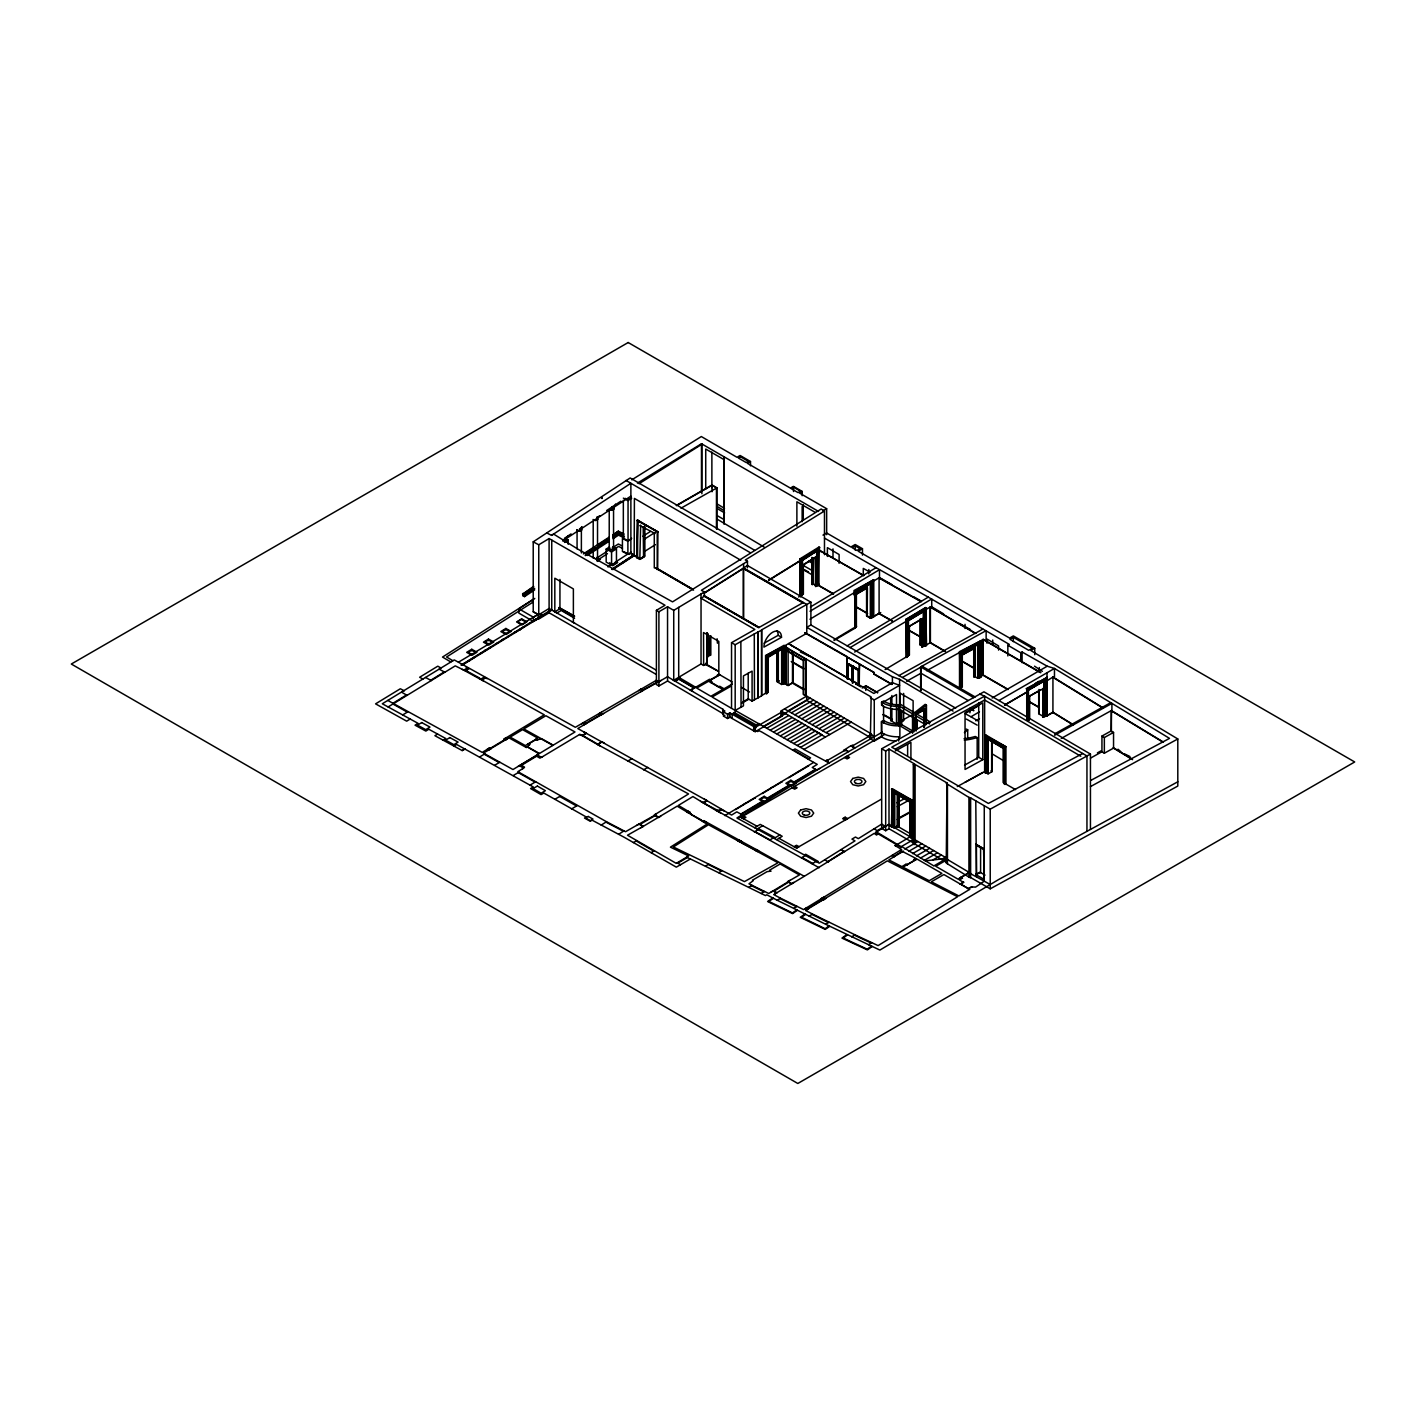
<?xml version="1.0" encoding="UTF-8"?>
<svg xmlns="http://www.w3.org/2000/svg" width="1426" height="1426" viewBox="0 0 1426 1426"><rect width="100%" height="100%" fill="white"/><g stroke="black" fill="none" stroke-linecap="round" stroke-linejoin="round"><path stroke-width="1.5" d="M643.286 527.032L643.661 557.21L643.643 527.62M863.835 575.516L818.239 549.687L818.239 585.373L833.354 594.036M863.586 575.658L818.043 549.58L818.043 585.284L818.488 549.545M901.713 710.344L901.713 724.711L898.719 725.816L898.416 724.158A18.075 10.445 0 0 1 883.674 720.451L881.535 721.556L881.625 732.625A20.944 12.085 0 0 0 898.719 736.796L899.877 736.743L899.877 706.333L898.719 706.387A20.944 12.085 0 0 1 881.625 702.216L883.567 700.968A18.075 10.445 0 0 0 898.416 704.729L900.59 704.408L930.376 722.055M975.776 800.877L976.453 876.634M1026.738 718.526L1026.738 692.18L1004.492 705.032M766.707 656.281L767.455 692.84L765.566 693.321L765.584 655.639L784.175 645.247L785.013 683.446L784.015 683.571L784.015 646.602L766.707 656.281L767.063 693.464L765.584 693.321L768.079 691.913L761.484 695.603L761.484 629.935L810.895 602.164L810.895 624.998L955.687 708.152M898.469 723.962L898.416 707.742L898.719 709.399L925.937 724.764M518.137 766.422L536.033 755.887L538.529 752.981M924.85 720.094L925.224 709.275L916.758 713.766M722.964 709.31L722.697 714.034L722.964 709.31L667.546 676.726L658.901 681.699L656.406 680.273L575.355 727.296L454.27 659.917L382.311 703.767L418.032 723.338L415.037 725.174L425.839 731.075L428.816 729.256L445.821 738.561L443.147 740.183M732.108 718.472L732.108 714.194L736.155 710.968L804.05 749.381M603.519 713.499L583.59 725.085M658.509 681.842L640.702 691.753M964.404 732.625L967.701 729.827L966.365 729.06M914.565 712.697L925.171 704.355L926.454 705.139L926.454 720.469M915.795 713.41L926.454 705.139M894.049 856.919L894.993 856.242L891.713 855.653M846.812 934.618L841.964 938.094L867.4 949.912L872.195 946.472M847.49 934.939L843.194 938.023L867.258 949.217L871.5 946.151M851.75 936.935L854.834 934.743L878.095 945.598L957.577 896.74L887.328 860.858L808.613 908.558M868.594 944.796L871.696 942.604M705.531 866.206L708.633 864.049L744.461 881.607L777.99 862.783L755.281 850.359L756.44 849.629L804.282 876.313L874.138 833.426L876.598 834.905L878.149 833.996L875.439 832.445L889.004 824.442L913.068 838.452M805.619 914.351L801.483 917.221L825.137 928.7L829.005 926.027M772.785 897.934L767.598 901.499L792.589 913.62L797.455 910.269M773.427 898.273L768.828 901.428L792.482 912.907L796.795 909.931M804.977 914.03L800.253 917.292L825.244 929.413L829.665 926.365M615.533 567.174L616.103 567.316M632.199 556.193L632.77 556.336M718.864 872.73L721.984 870.591M633.233 556.033L632.003 556.087L634.392 555.267M462.38 669.382L483.45 680.968M528.173 591.095L531.559 588.831M534.697 589.865L524.554 596.621L523.11 595.89L534.697 588.439M627.886 541.292L622.431 538.458L622.431 551.488L627.886 554.322L627.886 541.292L631.094 539.153M627.886 554.322L631.094 552.183M769.541 840.324L773.427 837.722M622.574 563.074L622.11 562.824M913.3 764.568L915.1 764.496L947.042 782.945L947.042 862.587L915.1 844.156L913.3 844.228L913.3 764.568L914.458 763.89L889.004 749.06L889.004 828.72L885.689 830.734L881.678 828.417L881.678 748.757L983.958 691.824L1090.444 754.069L1090.444 829.451M748.739 887.382L751.912 885.261L768.721 893.496L772.999 890.947L776.582 892.854M761.27 893.514L764.425 891.428M453.949 746.083L456.605 744.461L533.306 786.974L530.579 788.56L541.096 794.621L543.823 793.052L586.3 817.009L584.5 818.061L590.239 821.251L592.093 820.164L624.142 837.24L676.316 867.151L690.434 858.969L765.477 895.581L766.76 894.762L777.259 900.269L780.45 898.148L803.604 909.61L901.642 849.486L895.278 845.671L910.038 836.83L910.038 802.143L894.779 793.248M777.259 900.269L793.729 908.398L796.902 906.294M793.729 908.398L809.219 916.134L812.428 914.013L854.834 934.743M809.219 916.134L825.69 924.28L828.88 922.159M533.591 599.205L518.85 608.813L518.85 613.091L533.395 621.486L538.172 618.724L538.172 614.446L533.217 611.79L533.217 541.844L630.167 477.96L754.532 550.222M546.853 532.967L551.559 535.392L630.88 483.289L630.88 553.235L629.116 554.393L623.875 551.684M562.628 540.971L630.88 496.141M611.701 569.42L633.768 554.928L630.88 553.235L638.313 557.566M612.663 569.437L615.408 567.637M622.895 562.7L626.816 560.133M627.957 559.366L632.075 556.657M567.441 536.283L571.06 533.912M606.656 510.544L612.093 506.961M620.88 501.186L615.444 504.768A9.608 5.187 -63.1 0 1 615.462 504.144M597.191 561.434L600.417 559.313L596.799 557.406M623.34 500.241L623.34 538.244L628.046 540.686L628.046 500.562L631.7 498.191M564.536 542.433L568.19 540.044L565.053 538.44M534.768 598.421L442.506 657.065L450.866 661.985M533.271 601.968L446.552 656.994L452.915 660.737M628.046 540.686L631.7 538.297M607.975 566.942L611.184 564.856M628.064 553.841L616.05 561.684L617.69 562.557L612.806 565.712L606.175 562.129L606.175 549.099L609.437 546.978M612.075 569.348L633.964 555.035M612.913 569.562L634.588 555.391M533.77 589.223L524.554 595.212L522.593 594.214L533.645 586.318M583.359 553.93L609.152 537.156M612.823 534.75L618.349 531.149L624.178 534.126M522.593 594.214L533.645 587.031M585.213 553.448L594.41 547.459M598.1 545.053L607.316 539.064M612.823 535.463L618.349 531.149M585.516 553.555L594.642 547.602M598.296 545.231L605.604 540.472M612.913 535.713L616.567 533.342M524.554 596.621L524.554 594.499L533.77 588.51M585.391 554.892L609.348 539.295M613.037 536.889L618.581 533.288L624.374 536.265M585.444 555.267L609.348 539.705M613.02 537.317L618.545 533.716L623.34 536.176M585.391 555.605L609.348 540.008M613.037 537.602L618.581 534.001L624.374 536.978M587.28 555.498L609.348 541.131M613.02 538.743L618.545 535.142L618.581 533.288M596.068 558.511L607.209 551.256M612.823 547.602L618.349 544.001L621.683 545.677M598.189 559.705L607.458 553.662M614.891 548.832L618.599 546.408L622.413 548.333M616.46 548.814L616.46 561.844L611.576 564.999L611.576 551.969L616.46 548.814L612.859 546.889M551.559 535.392L553.591 534.073L578.546 549.509L672.537 601.879L821.144 509.029L824.478 510.989L824.478 554.696M579.455 529.01L582.182 527.246M596.959 517.531L599.686 515.766M808.061 908.237L822.998 899.539M827.9 861.643L844.049 851.322M473.699 657.35L474.466 657.618M490.384 647.119L490.829 647.351M507.709 636.477L508.28 636.656M523.431 626.852L524.002 627.012M540.151 616.585L540.721 616.745M601.184 825.119L606.513 821.732L625.551 831.715L638.955 824.05L643.09 826.438L677.172 806.153L688.687 812.998L689.952 812.303L678.384 805.423L692.929 796.564L702.947 802.695L706.779 800.556L731.591 815.066L736.832 811.84L742.108 814.781L736.921 817.989L819.273 863.193L854.994 840.877L851.946 839.112L855.493 837.026L858.309 838.648L881.678 824.121L885.689 826.438M618.581 834.335L623.982 830.895M639.026 483.717L702.145 444.128M642.966 536.194L650.363 531.524M644.32 539.224L655.425 532.201M644.32 551.63L655.425 544.625M824.478 510.989L745.281 559.99L747.456 561.256L701.414 590.293L704.355 591.986L704.355 596.371M737.474 840.609L755.031 850.217L756.19 849.504L758.668 850.841M703.481 593.376L743.338 568.243L803.052 602.699M704.016 593.323L743.338 568.528L802.802 602.841M707.243 656.584L710.825 655.069L710.825 635.729M539.919 614.053L541.987 615.23L540.614 616.816L543.199 615.23L540.507 613.697M774.443 838.256L779.755 834.941M776.92 839.575L782.214 836.278L760.254 824.388L754.71 827.74M770.913 892.195L787.99 881.91M387.801 700.433L482.22 752.393L489.225 748.169L490.562 748.935L483.414 753.071L512.986 769.541L574.999 731.966L545.873 715.727L523.805 728.936L541.256 738.65L537.174 740.023L535.926 739.328L537.834 738.151L522.576 729.649L510.134 737.099L525.356 745.584L528.19 743.891L529.42 744.604L526.372 747.545L508.922 737.83L505.731 739.737L504.341 738.918L544.286 714.836L481.97 680.042L485.66 677.885M467.478 667.885L463.878 670.131L455.25 665.871L388.104 706.957M894.53 855.992L901.892 851.411M894.922 856.188L903.531 851.126M461.471 664.623L464.306 663.643L462.095 664.979M515 632.52L514.554 632.288M801.341 596.282L800.949 559.545L819.344 548.6L801.341 559.741L800.735 596.656L799.843 558.921L819.041 547.031L819.932 551.898M819.932 547.513L800.735 559.402L800.735 596.656M768.507 580.186L800.093 560.632L800.36 596.46M768.899 580.239L800.36 560.757M818.239 549.687L801.465 559.848L801.465 595.533M802.072 595.159L802.072 560.186L817.258 550.561L801.875 560.097L802.072 595.159L800.949 596.086M815.387 557.138L815.779 586.46L815.387 557.138L802.981 564.821L802.481 594.695L802.481 560.436L816.278 551.452M798.542 596.995L803.373 594.143L803.373 565.017L815.779 557.352M813.159 558.083L813.301 584.09L812.018 584.446L813.515 583.519M815.387 586.264L816.278 557.869M815.779 586.46L819.041 584.286M817.258 585.533L819.344 585.141M583.894 731.912L586.478 733.231L582.325 735.709L579.491 734.55M788.507 882.177L773.944 891.179L776.992 892.836L774.532 894.12M392.934 703.303L406.428 694.997M430.759 680.273L444.306 671.913M470.027 660.363L468.209 660.755L470.027 660.363M519.046 630.274L520.24 629.543L519.028 630.274M521.488 765.37L536.55 756.19M601.986 741.93L597.69 744.568L688.562 793.943L654.605 814.781L658.972 817.312M757.509 851.572L755.031 850.217M637.44 483.093L701.485 443.736L818.56 511.435M461.079 665.14L550.686 610.114M464.662 663.286L468.512 660.915M469.707 660.185L473.557 657.832M481.346 653.037L485.196 650.684M486.391 649.953L490.223 647.582M462.309 665.086L551.915 610.078M582.325 735.709L597.423 744.443L601.932 741.68L604.428 743.285M704.408 799.13L707.064 800.663M804.282 876.313L773.73 894.601L780.45 898.148M515.356 632.164L518.725 630.114M519.92 629.383L523.289 627.315M466.088 667.136L469.011 668.758L465.357 670.986M480.615 679.293L484.234 677.083L487.157 678.705M437.568 734.051L434.894 735.691L462.22 750.593L464.858 748.989L462.22 750.593M600.168 745.941L597.423 744.443M754.336 831.964L758.169 829.629M741.663 842.909L755.566 849.896M510.472 631.041L521.167 624.517M530.258 622.645L530.597 622.966M463.86 663.411L464.181 663.714M480.544 653.161L480.865 653.482M497.228 642.912L497.549 643.233M479.546 757.028L484.787 753.837M494.644 765.299L499.76 762.179M549.099 538.547L549.099 612.77L538.761 619.044L538.761 544.803L549.099 538.547L665.015 605.248L656.406 610.328L656.406 684.551L658.901 685.977L667.546 681.004L667.546 606.763L658.901 611.754L656.406 610.328M527.816 744.105L536.283 739.096M757.153 829.076L762.696 825.707M885.689 830.734L885.689 751.074L889.004 749.06M402.685 714.943L407.943 711.752M490.223 748.4L504.875 739.595M490.74 748.686L505.392 739.898M410.189 719.043L406.677 721.164L375.573 703.856L400.332 688.758L404.396 690.879M847.115 645.907L928.273 597.138L1009.358 644.427L1007.843 645.229L1007.843 655.942M907.31 657.083L906.918 620.043L925.955 609.045L907.31 620.257L906.704 657.439L905.813 619.401L925.688 607.476L926.561 645.497L923.87 646.245M926.561 607.957L906.704 619.9L906.704 657.439M907.471 620.346L924.85 610.114L924.85 646.103L924.672 610.025M924.85 610.114L907.649 620.453L907.471 656.334M908.077 620.702L924.066 611.094L924.066 646.352M921.98 618.688L909.022 626.477L922.355 618.902L921.98 646.958L925.688 645.015M758.989 723.481L753.712 726.583L753.712 730.861L755.192 731.681L781.947 716.226L781.947 711.948L755.192 727.403L755.192 731.681M908.237 655.497L908.237 620.809L923.264 611.79L923.264 646.62L919.984 644.802L920.822 643.857M921.98 646.958L922.889 618.331M905.813 656.958L909.396 654.944L909.396 626.691M906.918 656.869L908.077 655.96L907.881 620.595M737.795 818.471L819.594 768.471M631.789 479.831L701.325 436.552L736.975 457.283L740.094 455.482L750.504 461.507L750.504 465.821M458.459 662.199L470.919 654.748M476.034 651.682L487.835 644.605M492.915 641.557L505.357 634.107M526.301 621.469L538.083 614.392M701.039 593.982L701.039 663.928L673.732 680.309L673.732 610.364L704.355 591.986M586.122 733.142L582.271 735.46L579.883 734.319L541.452 757.331L536.925 754.71M809.968 619.24L854.584 592.467L855.44 627.939L855.44 591.38L872.659 580.649L855.065 591.184L855.44 627.939M892.569 621.023L879.093 613.447L873.372 616.87L873.372 581.184L879.093 577.762L921.446 601.576M834.139 640.434L854.834 628.296L854.834 591.041L873.657 579.776L853.96 590.542L853.96 594.927M724.907 815.619L813.676 762.411L817.241 764.372L812.232 767.473L816.831 770.058L882.337 732.091M735.584 809.576L744.461 804.246M745.673 803.515L754.55 798.203M762.357 793.533L771.234 788.204M772.446 787.473L781.305 782.161M788.774 777.705L797.651 772.375M798.863 771.644L807.74 766.332M810.36 607.03L876.081 567.691L928.273 597.138M810.039 611.255L879.486 569.687L879.486 578.261M871.928 581.933L871.946 617.618L871.928 581.933L855.6 591.487L855.796 627.28L855.065 591.184M870.947 582.806L856.028 591.737L871.143 582.913L871.143 617.886L873.657 617.03L873.657 579.776M856.634 592.093L870.341 583.876M856.295 593.947L866.955 587.993L856.669 594.143M867.418 587.815L867.186 615.675L867.186 587.262M867.186 615.675L870.341 618.135L880.751 612.556M834.085 639.704L853.96 627.796M856.634 626.353L855.065 627.725M643.09 826.438L627.493 835.226L676.245 863.354L688.687 855.974L670.416 847.151L707.1 824.085L702.555 821.251L703.713 820.61L756.44 849.629M801.448 857.864L805.619 855.368M812.125 863.817L816.153 861.411M850.074 647.618L931.731 598.973L931.731 607.529M854.637 652.038L906.063 621.397M926.009 609.508L930.394 606.906L975.865 633.429M885.1 669.578L906.063 657.083L906.063 619.544L926.009 607.654L925.955 645.871M926.009 645.194L930.394 642.591L945.545 651.432M755.334 798.097L755.031 797.776M782.108 782.054L781.787 781.733M808.542 766.225L807.419 766.154M794.05 782.018L815.458 769.291M740.825 814.068L762.411 801.234M767.348 798.097L789.113 785.156M767.848 798.382L789.612 785.441M794.549 782.304L815.957 769.577M741.324 814.353L762.91 801.519M528.707 743.837L535.82 739.631M1034.527 666.192L1042.37 671.325M970.625 877.525L968.931 877.079L968.931 797.419L970.625 797.883L970.625 877.525L990.232 888.826L990.232 809.166L1090.444 754.069M990.232 888.826L1177.805 786.065L1177.805 738.971L1030.838 650.523L1034.741 648.277L1034.741 654.694M585.73 723.428L600.542 714.693M700.594 801.252L716.44 810.681L721.449 809.469L724.069 811.002M677.796 863.176L687.421 857.472M740.878 841.055L739.613 841.786L708.49 824.745L673.339 846.973L708.633 864.049M739.862 841.91L741.057 841.215L738.721 839.878M513.271 775.512L518.85 772.232L606.513 821.732M530.044 785.102L535.695 781.769M554.732 799.362L560.311 796.082M571.505 808.952L577.138 805.637M633.411 842.588L636.798 840.591M902.408 851.447L916.009 858.452L914.387 859.397L915.385 859.967L917.007 859.04L941.909 873.407L929.253 880.715L902.925 867.168L915.011 860.038M627.707 761.127L631.985 758.614M643.572 769.862L647.796 767.384M900.269 722.536L903.638 720.558L903.638 693.393M979.448 711.806L970.946 716.779L965.045 713.606L977.523 706.405M975.758 720.825L979.448 718.668M573.537 616.888L561.826 610.114L556.906 612.984L554.072 611.326M822.98 535.106L826.652 532.985L850.894 547.014L855.19 544.518L862.48 548.725L858.22 551.22L1009.608 638.064L1013.333 635.907L1034.741 648.277M794.05 846.705L796.51 845.261L799.041 846.652L796.581 848.096L778.917 838.328M640.666 558.921L636.834 557.709L637.707 519.955M636.834 557.709L639.811 559.42L640.666 525.089M553.056 745.067L541.702 738.757L539.634 739.167M528.048 746.921L525.98 747.331M753.712 730.861L729.88 717.189L727.581 718.508L723.481 716.137L723.481 711.859L724.907 711.021L722.697 709.738M723.481 716.137L724.907 715.299M636.638 825.44L654.32 815.494M640.007 824.388L654.837 815.779M721.574 809.683L718.383 811.537L819.148 867.739M720.665 813.016L716.44 810.681M559.937 579.437L559.937 608.777L554.821 611.754L554.821 578.207L573.377 588.92L573.377 622.467M804.442 689.418L792.999 682.733L788.115 685.532L785.655 684.088L785.904 647.261L871.161 696.94L870.359 738.793L874.263 741.057L874.263 699.934L899.592 685.318L892.409 682.733L873.871 693.446L790.289 644.748L856.117 682.769L856.117 684.195L860.68 686.869M882.337 704.676L881.625 705.21A20.944 12.085 0 0 0 898.719 709.399M853.105 746.137L852.748 745.138L849.539 746.529L843.568 750.504L845.297 750.718M874.263 741.057L881.535 736.832L881.535 721.556M877.186 830.663L885.083 826.082M750.504 461.507L747.384 463.29L790.378 488.102L793.409 486.355L802.143 491.4L802.143 495.713M518.85 608.813L533.395 617.208L538.172 614.446M561.167 610.488L563.448 611.041M793.533 487.193L791.109 488.601L798.025 492.594L800.449 491.186L793.533 487.193L793.533 491.524M802.143 491.4L799.398 492.986L826.652 508.708L826.652 534.679M478.94 678.384L481.222 678.919M822.98 510.829L826.652 508.708M855.279 545.926L852.195 547.709L856.955 550.454L860.038 548.671L855.279 545.926L855.279 550.204M527.228 746.618L539.188 753.356M736.155 710.968L731.538 708.33L731.538 642.68L754.871 629.454L701.039 598.26L704.355 596.282L758.614 627.707L803.391 602.503M673.125 679.97L674.997 681.307L680.362 678.277L679.115 677.083M754.461 699.72L754.283 633.964L761.751 630.096L761.751 695.763L752.09 701.093L748.204 698.847L743.053 701.735M695.817 687.154L690.237 690.131L692.608 691.254M732.34 683.981L724.034 688.758L719.702 686.245L718.472 686.958L722.786 689.453L710.861 696.298L696.708 688.063L708.579 681.254L710.808 682.537L712.037 681.824L709.809 680.541L719.809 674.801M803.23 660.523L805.94 658.972L805.69 695.799L803.23 694.355L803.23 660.523L788.115 651.7L785.655 647.404L805.69 659.115L805.94 695.656M723.481 711.859L727.581 714.23L729.88 712.911L755.923 727.813L753.516 729.203L757.634 731.574L759.078 730.736L761.68 731.948L813.676 762.411M754.283 633.964L735.174 644.748L735.174 710.415L743.445 705.888L743.445 675.906L752.09 671.111L752.09 701.093M733.445 713.392L735.388 713.143L756.297 725.014M804.959 632.627L847.169 656.62M734.194 713.82L754.336 725.317L755.584 724.604M781.947 716.226L780.985 710.95L806.706 696.102L806.706 700.38L871.161 738.044L870.359 738.793M780.949 715.656L781.341 711.146L822.107 734.871L800.521 747.349M788.311 710.647L810.093 698.08M806.706 700.38L781.341 715.442M763.73 726.226L785.405 713.695M791.537 712.768L813.515 700.077M766.992 728.098L788.667 715.585M794.995 714.765L816.955 702.091M770.468 730.076L792.125 717.581M798.435 716.761L820.378 704.087M773.748 731.966L795.405 719.47M801.893 718.757L823.818 706.102M777.01 733.837L798.667 721.342M805.333 720.754L827.24 708.098M862.195 688.045L865.778 685.692L877.756 692.626M780.485 735.834L802.125 723.338M808.792 722.732L830.681 710.112M783.747 737.705L805.369 725.228M812.232 724.729L834.103 712.109M787.205 739.702L808.827 727.224M815.69 726.725L837.543 714.123M790.503 741.591L812.125 729.114M793.765 743.463L815.369 730.985M819.13 728.722L840.966 716.119M822.588 730.718L844.406 718.116M797.223 745.459L818.827 732.982M1040.873 672.591L983.245 639.365L926.65 670.701M792.713 750.272L795.066 748.917L810.592 757.866L808.221 759.238M847.828 720.13L826.028 732.714L784.514 708.918M829.13 762.928L803.872 749.488L851.269 722.126M1013.333 637.351L1009.929 639.311L1028.699 650.327L1032.264 648.277L1013.333 637.351L1013.333 641.629M651.129 852.623L654.391 850.752M890.68 697.457L890.68 720.558L892.409 719.56L884.904 715.228M871.072 734.105L874.263 736.761M825.583 760.878L827.098 760.005L827.472 761.003M870.751 734.746L869.2 735.638L870.93 735.852M827.615 760.308L844.085 750.789M853.247 745.442L869.717 735.941M827.312 761.876L828.149 761.395L826.42 760.397M846.848 750.593L844.245 750.112M852.908 747.028L853.782 746.529L852.053 745.531M872.48 735.745L869.896 735.246M890.68 720.558L896.508 723.927L899.592 722.144M1020.749 661.343L1020.749 652.787L1022.085 652.003L1047.219 666.209L1054.474 668.455L1169.516 738.383L1090.943 780.325M1007.861 689.524L982.995 675.193L983.245 639.365M743.409 815.922L745.923 817.33L743.463 818.756L740.932 817.348L884.744 734.337M992.139 698.009L1047.219 666.209M998.931 700.54L1054.474 668.455L1054.474 677.029M1035.329 683.375L1039.019 681.236M1047.005 677.35L1026.738 689.043L1026.738 718.793M1026.114 688.687L1047.254 677.493L1047.254 715.745L1042.745 717.064L1042.745 688.508L1043.119 717.278M1027.219 693.749L1027.219 689.328L1046.631 678.562L1046.631 716.102L1044.527 716.458M1046.631 678.562L1027.593 689.542L1027.593 720.469M1027.79 689.649L1045.525 679.632L1045.347 716.208M1028.217 719.524L1028.217 689.899L1044.527 680.487L1028.396 690.006L1028.396 719.631M1028.592 690.113L1043.921 681.271L1043.921 716.815L1038.716 713.802L1038.716 691.77M1004.724 705.175L1026.738 692.18M1103.243 707.991L1052.941 677.047L1047.254 680.63M1029.269 720.451L1029.269 696.298L1040.82 689.631M1029.269 696.298L1043.119 688.722M796.581 848.096L881.375 799.166M1042.745 717.064L1043.921 681.557M804.656 854.798L805.619 854.227L818.221 861.464L817.241 862.035M1046.631 716.102L1052.923 712.465L1052.941 677.047M968.931 877.079L946.222 863.069L947.042 782.945M875.938 834.513L878.576 834.121L897.507 845.172M877.489 833.622L878.576 834.121M888.148 824.959L891.696 826.724L888.38 824.816M897.631 793.783L897.631 826.314L894.779 827.793L897.382 826.314M968.931 797.419L946.222 783.409M896.491 844.62L894.958 845.511L895.938 846.081M900.644 846.991L913.068 839.807L915.1 839.878L947.042 858.309L934.244 865.707M904.833 849.076L917.934 841.518M908.736 851.34L921.838 843.764M912.622 853.586L925.741 846.028M916.526 855.85L929.645 848.274M906.241 864.085L901.874 866.616L888.879 859.896L894.672 856.349L892.498 855.154M920.43 858.113L933.549 850.538M924.315 860.377L937.47 852.784M932.764 860.003L941.374 855.047M942.604 858.844L945.278 857.293M961.16 877.436L969.395 872.534L947.452 859.504L935.706 866.277L957.969 879.129L960.785 877.507L962.015 878.22L959.199 879.842L963.37 882.248L960.286 884.031M969.145 872.391L960.09 877.899M970.856 873.389L968.45 872.801M962.907 881.981L963.851 882.248L960.286 884.298M967.951 888.737L971.498 886.954L975.598 887.097L984.261 881.179L990.232 884.53M969.805 887.667L971.979 887.222M706.28 662.502L707.153 663.429L703.642 665.443L701.039 663.928M703.517 665.372L706.904 663.429L706.904 632.77M690.683 690.113L709.595 679.239L710.843 679.952M732.233 682.002L718.704 674.159L717.403 674.908L718.526 675.55M883.567 701.966L896.508 694.515L896.508 723.927M969.912 712.84L970.161 708.419L971.462 707.67M970.411 708.847L971.338 708.312M740.736 560.204L634.41 498.405L634.178 555.659L637.279 557.459L637.529 520.062L657.921 531.916L657.671 569.313L693.553 590.15M676.316 505.464L712.02 484.983L716.957 487.852L716.957 528.975M676.548 505.606L712.02 485.268L716.458 487.852L716.458 528.975M680.986 508.191L716.957 487.852M639.811 525.588L655.14 533.52M636.834 520.454L658.099 531.809M644.249 555.73L644.249 527.317M641.593 557.816L644.445 556.193L644.445 526.087M644.677 526.23L644.677 556.193L640.185 558.778L638.759 558.172M640.666 558.921L643.661 557.21M655.817 568.083L658.099 569.063L654.284 567.833L654.284 534.001M552.415 744.693L551.505 745.994M710.469 679.739L718.151 675.336M731.378 685.959L712.091 697.029L731.538 708.33M788.115 685.532L788.115 651.129L785.904 647.261L785.904 683.945L788.115 685.246L792.5 682.733L792.5 652.876M704.658 822.552L686.655 811.786M897.631 826.314L894.762 827.936L891.446 826.866L892.32 788.685L912.747 800.574L911.874 838.755L911.25 801.43L892.052 790.254L911.624 801.216L911.25 838.399M893.175 827.437L893.353 791.216L893.353 827.33M893.977 792.286L893.959 827.686L893.977 792.286L910.644 801.786L910.644 837.187M911.624 838.185L911.624 801.216M891.446 789.184L912.747 800.574M910.893 837.757L910.038 836.83M980.589 847.222L980.589 872.552L975.776 874.53L979.912 872.159L985.01 875.118M574.785 623.269L571.915 621.611M856.117 682.769L855.867 684.337M804.71 632.77L874.102 672.519L874.102 673.945L892.123 684.337M873.853 672.662L874.102 673.945M987.63 773.445L984.92 772.714L985.794 734.96L1005.936 746.743L1005.936 783.997L1004.457 784.14L1004.457 747.598L985.901 736.333M986.649 773.302L986.828 737.509L986.828 773.195M987.452 773.552L987.63 738.472L1003.851 747.955L1004.278 783.391L1004.278 747.705M984.92 735.46L1005.936 746.743M991.052 770.789L991.908 771.716L988.236 773.801L984.635 771.555L984.635 696.173L979.84 694.105M898.79 826.991L898.79 795.013L898.79 826.991L897.257 826.527L897.382 793.658M1003.654 783.034L1003.654 748.062M1004.457 784.14L1004.831 747.384L986.649 737.616M876.384 831.875L901.357 846.83M674.926 681.004L680.042 678.099L695.656 687.261M703.268 802.785L707.011 800.681M741.966 703.054L748.81 699.203M764.122 643.179L778.186 635.319L781.519 637.297L763.926 647.137A12.246 7.183 -59.2 0 1 772.714 632.217A12.246 7.183 -59.2 0 1 781.519 637.297M788.115 648.563L784.175 646.103L788.845 643.482M766.689 693.25L767.901 692.376L767.723 656.869L782.268 648.723L782.464 684.23L782.464 648.83L768.347 657.226L765.584 655.639L785.013 645.764L767.063 656.513L767.063 693.464M767.277 656.62L786.136 646.049M767.723 656.869L784.389 646.816L784.389 683.785M779.362 680.79L778.079 682.341L778.079 651.985M767.455 692.84L768.347 657.226M776.742 651.183L776.742 681.539L781.644 684.48L784.015 683.571M700.523 820.128L705.87 821.875M810.895 624.998L806.777 627.297L892.409 676.744L899.592 679.329L953.067 711.093M902.765 677.243L921 667.083L921 690.487M906.58 681.254L921 673.232L968.129 700.523M690.647 814.175L701.075 819.807M912.301 714.783L902.765 720.059L903.638 720.558M964.6 765.138L978.717 757.295L982.781 759.702L965.045 769.452L965.045 712.644L982.781 702.893L982.781 759.702M1054.687 733.82L1110.711 702.661M1054.67 735.228L1111.906 703.41L1111.906 711.966M1061.265 738.401L1111.389 710.54L1163.42 742.126M1113.546 748.115L1104.348 753.231L1101.942 751.769L1101.942 736.066L1111.139 730.95L1113.546 732.411L1113.546 748.115L1132.583 759.666M1101.942 736.066L1104.348 737.527L1113.546 732.411M1097.414 752.875L1101.228 750.771M1090.444 758.151L1101.942 751.769M898.701 675.692L982.835 629.098M920.661 690.434L920.661 666.887L986.132 630.631L986.132 641.344M977.683 644.73L962.3 653.251L962.3 686.797L959.52 688.188L959.52 651.646L981.07 640.702L981.07 677.243L980.072 677.368L980.072 641.54L961.213 652.627M980.428 677.582L980.428 641.753L960.999 652.52L960.375 688.705L959.52 651.646M960.999 688.348L961.659 652.876L978.503 643.768L978.503 678.027L980.072 677.368M961.694 654.944L974.083 648.491L974.083 677.047L974.903 676.601L974.796 644.802M962.051 655.158L974.083 648.491M704.711 803.658L717.296 810.164M688.918 813.141L690.184 812.446L687.92 811.073M973.726 648.277L973.726 676.833L975.17 676.031L975.17 646.049M974.546 644.926L974.546 676.37L977.683 678.277L983.245 675.051L1008.218 689.453M916.829 713.802L924.85 709.649M642.805 690.077L658.135 681.628M895.653 748.9L984.635 700.023L1080.801 756.243M895.332 750.932L910.911 742.376L910.911 759.844M897.275 806.688L908.968 800.253M898.647 818.078L910.323 811.661M897.275 819.522L910.911 812.036M957.309 786.546L984.635 771.555M1111.139 730.95L1111.389 710.54L1111.389 731.698M1090.444 786.617L1177.805 738.971M1177.805 781.787L998.86 879.414L879.878 950.072L825.69 924.28M1118.02 749.22L1120.8 751.662M1129.98 756.529L1124.223 753.748M1082.726 753.516L988.396 803.444L891.785 747.171L984.635 696.173L1086.951 755.976L1086.951 831.358M896.847 802.713L905.831 798.043M925.224 860.894L947.042 858.309M800.307 651.967L810.093 656.602M854.281 935.135L871.143 942.996M751.912 885.261L748.953 883.817L753.213 880.715L752.411 880.252L767.081 871.643L771.038 871.143L769.487 870.234L780.129 863.978L799.416 874.958L787.918 881.589L791.68 883.603M708.08 864.423L721.431 870.983M751.342 885.653L763.855 891.803M779.879 898.523L796.332 906.669M811.857 914.387L828.31 922.533M524.554 595.195L523.11 594.464L523.11 595.89M618.349 531.862L622.235 533.859M618.545 535.142L623.34 537.602M522.593 593.501L524.554 594.499M812.428 914.013L805.583 910.483L808.435 908.736L806.724 907.738M623.34 498.12L628.046 500.562M793.801 882.373L791.573 883.817L787.562 881.66L790.04 880.377M902.266 851.625L900.038 850.466L901.054 849.896M605.925 822.107L623.394 831.269M717.403 643.215L717.082 638.741M606.175 549.099L611.576 551.969M533.217 541.844L538.761 544.803M533.217 611.79L538.761 614.766L549.099 608.492L656.031 670.024M758.097 828.506L775.316 837.722M425.554 677.493L431.383 680.612M439.119 669.133L444.948 672.27M799.843 558.921L802.481 560.436M465.981 670.612L479.582 678.027M740.397 841.607L742.197 842.588M422.969 679.079L419.636 677.261L437.8 666.174L440.973 668.01M542.486 756.707L539.955 758.151L536.033 755.887M754.942 831.59L770.111 839.932M537.531 739.791L535.445 739.417M798.56 771.484L797.348 772.197M772.143 787.312L770.931 788.043M745.388 803.355L744.158 804.086M795.583 846.135L797.526 847.222M740.932 817.348L757.117 826.296M905.813 619.401L908.487 620.952L908.112 655.283L909.396 654.944M920.59 644.427L920.394 620.078M840.912 849.593L844.673 851.678M541.345 738.971L552.04 744.907M847.062 756.083L849.575 757.491L847.097 758.917L844.584 757.509M559.081 607.494L574.642 616.157M558.849 607.636L574.357 616.282M794.621 786.368L797.134 787.758L794.656 789.184L792.143 787.794M484.198 754.211L499.171 762.553M870.145 572.218L863.283 568.404L863.283 574.981M913.852 596.959L920.697 600.792M846.117 756.956L848.042 758.044M640.827 689.311L642.876 690.469L601.612 714.622L599.615 713.463M793.676 787.241L795.601 788.311M586.104 723.642L584.125 722.536L581.576 723.962M583.894 722.715L585.783 723.766L577.797 728.543L706.779 800.556M742.465 816.795L744.39 817.882M802.054 857.489L812.731 863.461M804.906 908.825L806.902 907.578L808.702 908.612L806.635 909.841M487.032 749.488L489.403 747.919L491.007 748.828L488.334 750.236M879.093 578.047L921 601.612M909.895 630.773L921.446 637.262M892.426 621.237L879.093 613.733L879.093 577.762M909.574 630.862L921 637.297M966.365 719.078L977.184 725.139M970.625 797.883L990.232 809.166M643.269 690.344L641.04 689.097L638.67 690.612M824.745 859.86L828.542 861.981M876.081 567.691L824.478 538.101M660.737 816.153L658.669 817.526L653.999 815.315L656.227 813.693M392.952 704.016L407.337 712.127M518.226 772.589L535.089 782.125M880.145 577.94L891.999 584.66M959.466 623.358L970.5 629.615M549.099 612.77L656.031 674.302M844.21 818.078L846.117 819.166M518.85 772.232L517.834 771.662L523.645 768.115L519.349 765.637M559.687 796.439L576.532 805.993M977.167 759.292L977.184 737.563L975.277 736.476A43.903 25.347 0 0 1 964.047 738.739M731.538 642.68L735.174 644.748M661.094 680.434L658.634 681.913L655.96 680.38M823.729 897.168L821.251 898.523L823.622 899.877L825.886 898.398M507.941 738.418L505.695 740.076L503.877 739.024L506.533 737.599M818.488 585.23L833.604 593.893M856.277 606.87L867.614 613.358M856.028 607.013L867.365 613.501M821.875 735.014L825.404 737.046M528.351 743.623L529.919 744.532L529.046 744.818M724.016 459.618L705.727 449.047L705.727 489.029M1040.392 672.591L982.995 639.508L982.995 675.193M808.756 561.184L812.428 563.306M1027.219 689.328L1027.968 719.97M1028.217 689.899L1028.841 718.9M717.225 515.642L724.016 519.563M1029.34 701.628L1038.948 707.171M1028.912 701.663L1038.485 707.189M810.895 602.164L747.456 565.534L743.588 567.976L806.777 604.464L806.777 633.287L788.596 643.625L792.5 645.907M921.98 666.156L975.188 696.975M874.102 672.519L847.097 656.94L847.169 678.277M873.853 674.088L891.874 684.48M849.112 664.017L857.579 668.901M847.097 663.215L859.272 670.167L846.848 663.643L847.454 678.616M847.454 663.482L858.612 670.149L858.612 685.104L859.521 663.75L859.218 685.603M917.078 713.945L915.439 712.964L916.74 713.713L925.117 709.15L925.117 721.859M865.778 685.977L877.507 692.769M870.359 697.688L874.263 699.934M792.909 662.11L804.282 668.687M774.015 651.896L777.847 654.106M791.252 661.557L802.767 668.473M882.658 714.569L892.123 719.738M881.678 748.757L885.689 751.074M851.126 746.012L854.727 748.08M845.012 749.541L848.63 751.627M680.042 678.099L678.705 677.314L678.705 607.369M946.222 858.791L947.452 859.504M968.931 872.801L984.261 881.179L984.261 805.815M960.785 877.222L962.497 878.22L961.338 878.612M873.817 828.72L877.792 831.019M901.785 846.598L933.87 865.921M896.829 844.78L900.875 847.115M960.661 884.084L968.325 888.523M914.85 859.129L913.906 859.397L915.385 860.235M915.848 859.7L906.562 865.065M907.72 864.673L905.563 864.495M582.681 735.495L597.779 744.212M527.673 747.135L538.172 753.195M686.815 857.115L690.237 859.076M677.172 862.819L680.505 864.726M636.192 840.948L653.768 851.108M815.173 512.344L796.884 501.774L796.884 526.194M802.375 564.892L811.519 570.186M717.314 519.278L764.176 547.085M804.817 569.865L808.489 571.986M802.375 569.17L811.519 574.464M920.661 666.887L973.78 697.67M970.161 708.419L973.637 710.433M969.912 708.562L973.726 710.754M704.016 595.587L759.06 627.458L703.553 595.605M703.642 665.443L703.517 632.538L718.829 641.397L718.829 674.231M881.535 736.832L881.625 736.903A20.944 12.085 0 0 0 895.974 741.074M706.013 664.07L718.472 671.289L705.389 664.427M741.591 687.421L749.506 692.002M811.59 729.025L821.483 734.764M559.937 608.777L559.152 608.332L561.826 610.114M562.824 611.415L574.571 618.224M679.132 678.972L694.337 687.778M678.758 679.186L693.963 687.992M793.337 749.916L808.827 758.882M600.916 714.907L599.098 713.838L601.576 712.376M821.626 898.469L823.747 899.699M639.49 824.085L643.393 826.331L640.702 827.793M520.971 765.067L524.554 767.135L522.397 768.881M626.014 480.455L750.433 552.771M637.279 520.205L657.671 532.058M643.625 555.374L644.695 556.193M657.546 568.724L692.733 589.188M634.41 555.498L637.529 557.316L637.529 520.062M657.921 569.17L692.537 589.277M667.546 606.763L673.732 610.364M826.278 732.572L829.718 734.568M711.182 682.323L718.811 686.762M710.808 682.537L718.437 686.975M667.546 681.004L722.964 713.606M975.776 874.53L984.261 879.468L983.583 849.522L976.453 845.368L976.453 874.922M975.402 633.429L930.144 607.048L930.144 642.734L945.224 651.539M962.603 661.379L973.976 668.01M962.193 661.432L975.402 669.133M970.946 716.779L978.379 721.128M1003.476 748.169L988.254 739.256L988.236 773.801M988.236 739.541L1003.227 748.311L1003.227 782.571L1015.544 789.612M792.375 683.09L803.729 689.721M871.161 733.766L803.729 694.355L803.729 660.238L788.115 651.129L787.918 648.438M893.175 791.323L910.893 801.644M911.357 802.749L894.779 792.963L894.779 827.936M897.007 825.939L909.877 833.444M889.004 828.72L912.747 842.552M401.579 692.163L407.052 695.353M1007.843 645.229L1020.749 652.787M717.331 508.636L724.604 512.897M788.115 685.246L784.175 682.929L785.013 683.446M899.877 706.333L929.663 723.962M900.572 709.649L900.572 724.016L912.818 731.075M982.781 772.553L965.045 782.304M899.877 725.745L911.036 732.358M767.883 692.376L767.901 656.976M932.319 607.173L943.584 613.893M783.266 647.885L783.266 683.999M900.572 724.016L901.713 724.711M978.503 643.768L978.503 678.027M716.957 503.841L724.497 508.369M716.904 506.301L724.319 510.758M992.05 753.801L1005.08 761.644M689.471 812.838L691.2 813.872M704.141 802.303L705.585 803.177M1111.139 710.683L1163.17 742.251M1113.243 747.652L1131.834 758.917M1052.923 677.35L1103.011 708.134M1073.439 724.782L1052.941 712.18L1047.005 715.602L1047.005 672.769M1052.923 712.465L1073.332 725.014M1104.348 737.527L1104.348 753.231M1046.274 678.348L1046.274 715.888M1044.527 680.487L1044.723 716.565M1039.322 667.511L1039.322 671.682M1038.948 689.471L1038.948 713.802M1029.643 696.512L1029.643 718.472M1026.987 689.186L1026.987 718.936M1022.085 652.003L1022.085 662.716M1005.063 747.242L1005.063 784.496M998.574 650.096L998.574 645.925L987.024 639.062L987.024 643.251M992.71 640.042L992.71 644.231M991.908 741.734L991.908 771.716M991.658 739.452L991.658 771.716M985.794 734.96L985.901 772.874M985.526 736.547L985.526 773.088M979.127 642.716L979.323 677.796M978.717 702.661L978.717 757.295M977.683 678.277L977.701 644.445L962.051 653.108L962.051 686.797M970.161 798.132L970.161 877.792M967.701 729.827L967.701 738.757M965.028 624.321L965.028 628.492M961.391 652.734L961.391 687.706M947.452 784.122L947.452 863.782M930.394 606.906L930.394 642.591M925.866 721.128L925.759 708.098L916.152 713.41L916.258 730.789M924.44 709.524L924.44 718.169M924.44 722.483L924.44 726.814M924.315 709.453L924.315 718.098M924.315 722.412L924.315 726.743M923.834 718.971L923.834 708.419L923.798 727.438L923.834 723.178M922.355 618.902L922.355 647.154M920.233 618.777L919.984 644.802M917.078 720.219L917.078 728.579M916.74 720.059L916.936 728.633M915.795 717.759L915.795 730.789M915.1 764.496L915.1 844.156M914.886 716.975L914.886 729.934M914.137 765.049L914.137 844.709M913.799 717.581L913.799 731.948M913.121 729.969L913.121 700.719L900.269 693.268L900.269 705.817M912.533 716.832L912.533 733.249M911.874 801.073L911.874 838.755M910.287 802L910.287 836.83M907.631 744.657L907.631 755.584M899.592 679.329L899.592 705.014M898.719 706.387L898.719 725.816A20.944 12.085 0 0 1 881.625 721.627M898.719 736.796L898.719 741.074M892.409 676.744L892.409 683.161M892.426 790.04L892.426 827.009M892.32 788.685L892.052 827.223M891.874 695.531L891.874 704.391M891.874 708.811L891.874 719.88M883.567 706.173L883.567 722.982M881.535 702.145L881.625 705.21M873.033 580.863L873.051 617.405L872.659 580.649M870.341 583.59L870.341 618.135L866.58 616.05L866.58 586.068M868.808 569.544L868.808 573.929M866.83 585.943L866.83 616.05M865.778 685.692L865.778 690.398M862.48 548.725L862.48 555.142M858.185 685.175L858.185 670.398L848.06 664.552L848.06 679.329M856.384 591.95L856.384 626.353M856.206 591.843L856.206 626.816M852.998 665.924L852.998 682.822M852.748 666.067L852.748 682.965M852.374 666.298L852.374 683.179M851.928 665.889L851.928 680.844M847.882 663.946L847.882 678.901M847.579 663.411L847.579 678.544M846.848 656.798L846.848 678.776M839.112 563.306L839.112 554.518L827.383 547.655L827.383 556.443M832.998 548.903L832.998 557.691M819.041 547.031L818.952 584.945M817.258 550.561L817.455 585.64M816.652 551.363L816.67 585.908L812.909 583.894L812.909 558.19M812.41 557.602L812.41 584.642M812.018 557.406L812.018 584.446M803.266 504.733L803.266 520.276M802.143 506.533L802.143 521.684M800.093 560.632L800.093 596.318M792.999 653.126L792.999 682.733M784.175 646.103L781.644 649.507L781.644 684.48M778.329 651.878L778.329 682.341M766.439 656.138L766.439 693.82M758.24 632.128L758.24 697.795M757.901 631.95L757.901 697.617M748.204 673.161L748.204 698.847M747.456 561.256L747.456 567.815M743.588 563.698L743.588 618.349M743.338 568.243L743.338 618.884M740.86 641.486L741.057 707.26M729.88 712.911L729.88 717.189M729.417 713.16L729.417 717.456M727.581 714.23L727.581 718.508M712.02 484.983L712.02 491.756M711.877 452.149L711.877 487.674M709.702 637.547L709.702 655.033M707.884 633.732L707.884 656.94M707.563 633.554L707.563 656.762M707.153 632.912L707.153 663.429M701.895 443.985L701.895 493.77M701.485 443.736L701.485 491.346M658.901 611.754L658.901 685.977M657.226 532.308L657.226 569.562M615.711 504.572L611.629 507.21M613.554 508.583L613.554 548.707M609.223 510.847L609.223 548.85M597.53 519.135L597.53 559.259M593.198 521.381L593.198 557.281M581.38 529.723L581.38 552.949M577.067 531.987L577.067 548.867M568.457 535.802L564.375 538.44M568.19 540.044L568.19 544.269M551.737 540.044L551.737 609.989M533.395 617.208L533.395 621.486M615.105 562.29A2.709 1.569 0 0 1 612.752 564.25A2.709 1.569 0 0 1 609.793 562.593M977.167 737.563A46.88 27.076 0 0 1 964.35 740.219M612.645 547.085A2.175 1.266 0 0 1 613.18 548.832A2.175 1.266 0 0 1 610.15 549.153A2.175 1.266 0 0 1 609.597 547.406M612.378 547.655A2.175 1.266 0 0 1 613.287 549.384A2.175 1.266 0 0 1 610.239 549.848A2.175 1.266 0 0 1 609.597 548.047M613.447 508.262A2.157 1.248 0 0 1 612.806 509.599A2.157 1.248 0 0 1 610.417 509.777M613.661 507.87A2.442 1.408 0 0 1 612.841 509.528A2.442 1.408 0 0 1 609.865 509.492M613.822 508.494A2.442 1.408 0 0 1 612.574 509.884A2.442 1.408 0 0 1 609.865 509.759M596.603 557.637A2.175 1.266 0 0 1 596.763 559.634M593.305 558.243A2.175 1.266 0 0 1 593.947 557.709M596.603 558.279A2.175 1.266 0 0 1 596.763 560.275M596.799 518.28A2.157 1.248 0 0 1 596.781 520.151A2.157 1.248 0 0 1 593.555 519.884M597.405 516.854A2.62 1.515 0 0 1 596.924 517.139M596.888 517.834A2.442 1.408 0 0 1 596.817 520.08A2.442 1.408 0 0 1 593.091 519.456M581.024 529.117A2.157 1.248 0 0 1 580.168 530.918A2.157 1.248 0 0 1 577.173 530.187M581.808 526.729A2.62 1.515 0 0 1 581.273 527.46M581.184 528.69A2.442 1.408 0 0 1 580.115 530.846A2.442 1.408 0 0 1 576.799 529.688M581.184 528.957A2.442 1.408 0 0 1 580.115 531.114A2.442 1.408 0 0 1 576.799 529.955M566.621 536.907A2.62 1.515 0 0 1 565.587 537.887M565.552 538.6A2.442 1.408 0 0 1 566.372 540.097A2.442 1.408 0 0 1 564.304 541.096M565.552 538.85A2.442 1.408 0 0 1 566.372 540.347A2.442 1.408 0 0 1 564.304 541.363M629.436 498.726A2.442 1.408 0 0 1 625.248 498.351M629.436 498.975A2.442 1.408 0 0 1 625.248 498.619M777.01 630.987A12.246 7.183 -59.2 0 1 778.186 635.319M723.998 456.766L723.998 523.859L723.998 456.766M800.646 809.986L798.4 813.105L800.646 816.225L806.064 817.526L811.465 816.225L813.711 813.105L811.465 809.986L806.064 808.685L800.646 809.986M852.784 778.436L850.538 781.555L852.784 784.692L858.185 785.976L863.603 784.692L865.832 781.555L863.603 778.436L858.185 777.152L852.784 778.436M615.907 566.692L615.907 566.692M627.618 559.188L626.477 559.955L627.618 559.188M474.092 656.887L474.092 656.887M508.119 636.014L508.119 636.014M523.841 626.37L523.841 626.37M488.476 639.062L483.45 642.163L488.726 645.105L493.735 642.021L488.476 639.062M505.856 628.456L500.829 631.558L506.105 634.517L511.114 631.415L505.856 628.456M521.631 618.848L516.604 621.95L521.88 624.909L526.889 621.807L521.631 618.848M764.176 796.314L759.167 799.416L764.425 802.375L769.434 799.273L764.176 796.314M790.877 780.236L785.869 783.337L791.127 786.296L796.189 783.213L790.877 780.236M486.07 649.775L484.876 650.506L486.088 649.775M502.968 639.401L501.756 640.131L502.986 639.418M535.82 619.24L534.625 619.989L535.82 619.24M734.978 809.79L734.978 809.79M761.751 793.747L761.751 793.747M788.168 777.919L788.168 777.919M421.704 722.572L417.515 725.139L425.768 729.649L429.975 727.082L421.704 722.572M449.832 737.581L445.625 740.147L453.878 744.657L458.085 742.09L449.832 737.581M471.739 649.276L466.676 652.342L471.917 655.318L476.961 652.235L471.739 649.276M969.609 889.414L958.86 895.938L931.356 881.785L943.887 874.548L969.609 889.414M525.873 622.003L522.059 624.303L517.513 621.754L521.328 619.472L525.873 622.003M755.513 797.473L755.513 797.473M782.286 781.448L782.286 781.448M808.702 765.602L808.702 765.602M588.225 816.456L585.605 817.989L590.293 820.627L593.002 819.094L588.225 816.456M537.37 786.065L533.039 788.56L541.096 793.195L545.409 790.699L537.37 786.065M628.189 342.525L71.3 664.035L797.811 1083.475L1354.7 761.965L628.189 342.525M740.45 456.766L738.329 457.996L746.226 462.559L748.347 461.329L740.45 456.766M845.155 817.205L842.677 818.631L845.172 820.039L847.65 818.631L845.155 817.205M984.261 849.13L975.776 844.192L984.261 849.13M804.175 814.995A3.779 2.175 0 0 0 809.825 813.105A3.779 2.175 0 0 0 804.175 811.216A3.779 2.175 0 0 0 804.175 814.995M856.081 783.373A3.779 2.175 0 0 0 861.964 781.698A3.779 2.175 0 0 0 856.509 779.612A3.779 2.175 0 0 0 856.081 783.373M470.259 653.589A2.709 1.569 0 0 0 474.466 652.395A2.709 1.569 0 0 0 470.562 650.898A2.709 1.569 0 0 0 470.259 653.589M487.032 643.393A2.709 1.569 0 0 0 491.221 642.199A2.709 1.569 0 0 0 487.335 640.684A2.709 1.569 0 0 0 487.032 643.393M504.412 632.788A2.709 1.569 0 0 0 508.601 631.593A2.709 1.569 0 0 0 504.715 630.096A2.709 1.569 0 0 0 504.412 632.788M762.874 800.699A2.709 1.569 0 0 0 766.938 799.344A2.709 1.569 0 0 0 762.874 797.99A2.709 1.569 0 0 0 762.874 800.699M789.434 784.567A2.709 1.569 0 0 0 793.64 783.373A2.709 1.569 0 0 0 789.737 781.858A2.709 1.569 0 0 0 789.434 784.567M601.986 497.924A5.241 2.816 -63.3 0 0 602.022 498.565A5.241 2.816 -63.3 0 0 601.986 497.924"/></g></svg>
